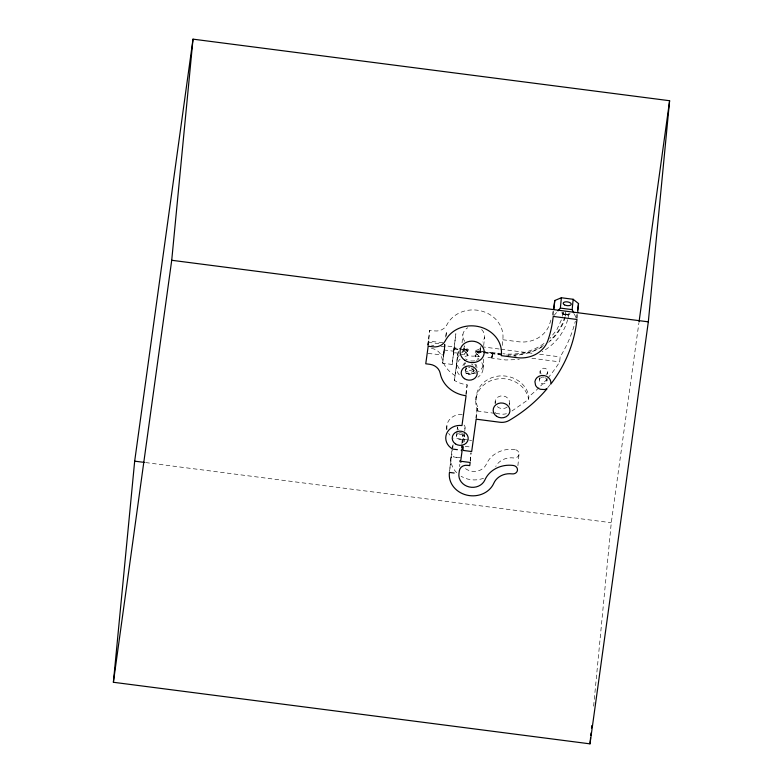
<?xml version="1.0" encoding="UTF-8"?>
<svg xmlns="http://www.w3.org/2000/svg" width="783" height="783" viewBox="0 0 783 783"><rect width="100%" height="100%" fill="white"/><g stroke="black" fill="none" stroke-linecap="round" stroke-linejoin="round"><path stroke-width="0.59" stroke-dasharray="3.92 2.94" d="M478.628 355.785L475.761 352.81L475.878 350.373A10.903 9.66 5.5 0 0 480.361 348.376L480.556 346.389M442.816 342.592L428.526 341.231M428.105 353.485L443.579 354.993M464.358 354.768L464.436 353.544L467.627 351.763L467.931 350.647C461.696 346.223 464.025 352.096 467.588 354.043C464.466 356.882 457.546 351.675 453.533 353.025L454.218 347.799L461.265 348.709M502.06 353.622L492.527 352.634L491.822 358.095L505.789 359.984L519.276 359.485M501.815 355.012L475.761 351.665C482.387 349.14 480.106 353.759 475.447 355.051L475.369 356.931A13.419 11.892 5.5 0 1 479.137 359.309M463.947 441.906C465.631 440.594 463.409 437.012 462.273 439.234L453.719 438.128M462.704 434.957L457.771 433.694M492.145 355.962L492.38 354.112M463.605 349.052L464.133 348.983M562.957 312.955C563.241 310.89 562.86 315.49 565.532 314.56C568.204 315.011 562.693 314.404 562.938 313.043M454.218 347.867L453.533 353.025M492.145 355.932C491.479 360.17 492.752 350.432 492.478 353.162M465.014 356.382A13.419 11.892 5.5 0 1 467.226 355.874L467.588 354.043M491.89 357.684L491.978 357.136M428.184 346.213L429.72 330.299L434.438 330.906A11.98 10.619 5.5 0 0 446.839 324.906A29.363 26.025 5.5 0 1 481.467 311.017A29.363 26.025 5.5 0 1 502.803 339.734L502.148 346.556M452.163 364.438L455.853 333.724L452.163 364.438L442.649 363.214L444.734 344.138M445.997 336.113L446.339 332.501L448.718 332.804M446.525 429.779L446.995 424.915M466.198 394.544L467.138 384.815A29.96 26.544 5.5 0 1 455.158 380.871L454.434 380.45L457.38 357.645A13.419 11.892 5.5 0 1 457.996 353.211L458.417 350.167L457.517 358.193L457.693 357.723A13.419 11.892 5.5 0 1 459.983 354.259M456.342 367.237L457.35 356.735M451.781 450.665L449.55 471.307L452.457 450.294M462.068 342.846L462.87 334.576M452.78 447.964L453.093 444.685M462.048 351.821L463.693 350.49L464.172 345.518M456.606 435.671L457.037 431.247M457.145 430.151L457.458 426.833M465.621 370.447L465.993 366.571M467.226 355.874L467.324 354.905M467.627 351.763L468.058 349.365A10.903 9.66 5.5 0 1 464.27 346.301L463.693 350.49M467.931 350.647L468.058 349.365M459.631 466.59L459.856 464.231M461.432 448.023L461.745 444.724M461.853 443.628L462.704 434.761M461.911 448.639L462.136 446.29M462.283 448.786L462.733 444.088M462.851 442.904L463.526 435.857L462.733 435.103M462.861 448.434L463.086 446.075M464.211 436.65L464.642 432.236M464.75 431.13L465.063 427.812M463.125 450.421L463.477 446.77M473.226 371.426L473.509 368.529M475.761 352.81L475.878 350.373M480.4 346.585L480.4 351.89L480.361 348.376M475.839 399.878L476.103 397.118M470.182 460.923L470.974 452.691M470.28 461.285L471.072 453.063M476.152 419.179L477.199 408.237L478.227 408.374A26.602 23.578 5.5 0 1 495.316 376.623A26.602 23.578 5.5 0 1 528.897 396.589L528.633 399.359L512.004 410.967M483.698 345.646L484.491 337.375M494.719 413.297L477.963 411.134L478.227 408.374M483.131 368.636L483.659 363.116M495.003 403.49L495.208 401.307M509.253 405.33L509.469 403.147M517.896 465.738L518.992 454.375A4.796 4.248 5.5 0 0 514.822 449.55M539.291 379.961L539.507 377.749M539.927 373.334L540.143 371.122M546.896 380.939L547.111 378.737M547.532 374.313L547.748 372.101M553.346 315.285L553.787 310.743M547.894 378.052A157.001 139.139 5.5 0 0 558.357 363.948L559.669 361.863L560.148 356.891A157.011 139.139 5.5 0 0 575.339 321.196M568.145 317.771L568.81 313.317M577.11 318.358L577.551 313.817M593.622 706.188L611.278 522.721L638.859 323.213M492.497 352.947L479.636 350.941M428.477 341.74L428.203 344.148M443.628 354.484L444.871 344.481M568.859 313.807L568.898 313.484M445.047 344.559L443.55 355.472M501.883 354.513L485.538 352.702M475.369 356.931L475.447 355.051M480.37 352.125L479.891 351.91M491.881 357.371L491.978 356.559M491.832 357.909L485.812 357.195M427.616 345.518L429.72 330.299M427.909 344.716L428.555 340.742M445.703 337.15L446.339 332.501M442.649 363.214L445.067 345.753L454.571 346.977M454.434 380.45L456.9 362.627A13.419 11.892 5.5 0 0 459.827 369.341M451.938 449.491L452.584 444.822M465.816 394.348L467.138 384.815M462.567 442.796L463.526 435.857M475.878 417.819L477.199 408.237M563.085 312.495L562.311 316.381M565.013 314.541L563.731 313.924M566.04 314.717L566.559 314.658M567.049 314.727L567.929 314.472L566.549 314.746L567.929 314.472M568.546 314.237L568.282 314.326M476.181 351.606L478.579 353.016M567.616 319.718C564.034 333.323 554.315 344.902 542.13 351.733M561.372 319.895L556.889 329.682L549.881 338.471M462.988 446.359L462.019 446.799M547.679 387.722L550.165 384.629M478.57 356.461L478.648 355.854M554.031 315.5L557.193 311.8M544.038 343.443C532.929 351.547 517.299 355.531 503.087 353.72M478.511 356.5L475.457 355.962M476.759 351.508L477.317 351.401M464.241 350.432L463.438 350.735L464.27 350.49M464.711 349.052L463.986 349.345M465.053 351.195L467.843 350.96L461.901 349.893M475.35 355.903L475.124 355.952A10.903 9.66 5.5 0 1 467.725 354.993L467.52 354.895M464.016 349.14L464.74 349.071M478.315 356.568L479.783 356.422M466.286 349.893L464.955 349.727M477.082 351.518L478.619 351.528M466.511 350.001L465.875 349.972L467.011 350.255M502.803 339.734L518.493 341.76A28.756 25.487 5.5 0 0 549.48 324.465A133.041 117.9 5.5 0 0 551.477 317.976M481.614 346.742L499.74 349.081M500.944 349.238L533.566 353.456M539.614 354.239L560.148 356.891M428.242 342.328L438.93 343.708M431.472 345.176L433.851 345.489M440.976 346.409L444.548 346.869M482.338 351.87L479.93 351.557L480.41 351.802M483.551 352.027L500.464 354.219M506.503 354.993L508.921 355.306M513.756 355.932L516.173 356.245M531.882 358.271L559.669 361.863M454.052 348.641L458.867 349.257M460.071 349.414L467.285 350.344M476.465 351.538L484.403 352.565M454.023 348.875L460.776 349.747M443.932 349.962L453.435 351.185M495.913 413.453L500.699 414.07A13.487 11.951 5.5 0 0 506.454 413.708M464.182 439.478L468.459 440.026M469.526 440.173L471.66 440.447M465.219 446.359L471.64 447.181M460.482 457.722L453.347 456.802L459.259 458.065M145.599 462.567L611.278 522.721M477.552 351.352L478.159 351.528L477.708 351.313M464.75 341.329L464.544 341.055A10.903 9.66 5.5 0 1 467.745 327.744M574.311 314.012L576.464 318.397M483.551 478.227A23.079 20.446 5.5 0 1 461.099 476.24M456.665 472.736A23.079 20.446 5.5 0 1 450.979 456.499M465.474 468.645A13.487 11.96 5.5 0 0 486.419 464.055A26.994 23.921 5.5 0 1 514.822 449.55M518.992 454.375A4.796 4.248 5.5 0 1 513.658 457.967A17.402 15.425 5.5 0 0 495.717 466.541M565.806 311.448A57.433 50.895 5.5 0 1 564.954 315.94M564.67 317.046A57.433 50.895 5.5 0 1 549.94 340.497M543.353 345.509A57.433 50.895 5.5 0 1 508.304 355.022M566.021 313.65A58.001 51.394 5.5 0 1 565.58 315.755M565.316 316.802A58.001 51.394 5.5 0 1 548.687 342.279M542.11 346.908A58.001 51.394 5.5 0 1 513.932 355.443M483.16 359.064A13.419 11.892 5.5 0 1 478.393 371.739M476.456 372.786A13.419 11.892 5.5 0 1 463.262 372.091M461.608 352.839A13.419 11.892 5.5 0 1 467.764 350.353M475.898 351.401A13.419 11.892 5.5 0 1 481.163 355.365M477.963 411.134A26.602 23.578 5.5 0 1 495.052 379.383A26.602 23.578 5.5 0 1 528.633 399.359M450.039 435.201A14.476 12.831 5.5 0 1 448.659 433.371M447.015 429.25A14.476 12.831 5.5 0 1 462.205 414.53M462.714 433.488A3.837 3.396 5.5 0 1 463.33 438.421A3.837 3.396 5.5 0 1 457.771 438.568A3.837 3.396 5.5 0 1 457.801 433.625M458.319 433.273A3.837 3.396 5.5 0 1 462.146 433.165M464.065 425.061A3.837 3.396 5.5 0 1 463.879 429.857M458.466 429.583A3.837 3.396 5.5 0 1 457.438 427.42M541.141 373.873A3.837 3.396 5.5 0 1 541.493 368.94A3.837 3.396 5.5 0 1 547.033 369.654A3.837 3.396 5.5 0 1 546.035 374.509M545.399 377.778A3.837 3.396 5.5 0 1 546.015 382.711A3.837 3.396 5.5 0 1 540.446 382.858A3.837 3.396 5.5 0 1 540.476 377.915M541.004 377.553A3.837 3.396 5.5 0 1 544.214 377.22M547.131 378.952A157.001 139.139 5.5 0 1 540.701 385.911M539.007 387.595A157.001 139.139 5.5 0 1 528.897 396.589M481.809 362.666A13.419 11.892 5.5 0 1 477.865 377.259M459.298 374.861A13.419 11.892 5.5 0 1 461.07 358.369M475.487 371.573A7.194 6.372 5.5 0 1 463.722 370.976M462.88 365.612A7.194 6.372 5.5 0 1 465.836 362.196M475.77 364.271A7.194 6.372 5.5 0 1 476.876 368.539M495.336 403.519A7.194 6.372 5.5 0 1 503.215 395.914A7.194 6.372 5.5 0 1 508.735 405.251M507.237 406.994A7.194 6.372 5.5 0 1 497.088 406.475M495.58 413.209A7.194 6.372 5.5 0 1 494.993 412.21M471.16 367.941A3.837 3.396 5.5 0 1 472.482 373.041A3.837 3.396 5.5 0 1 466.629 373.197A3.837 3.396 5.5 0 1 467.343 368.039M468.567 367.599A3.837 3.396 5.5 0 1 469.888 367.57M472.863 369.175A3.837 3.396 5.5 0 1 466.071 367.756M471.532 364.075A3.837 3.396 5.5 0 1 473.01 365.279M431.394 348.396A11.98 10.619 5.5 0 1 441.749 357.381A29.96 26.544 5.5 0 0 454.913 375.478M481.643 329.535A10.903 9.66 5.5 0 1 482.377 341.975M553.052 311.389A133.041 117.9 5.5 0 1 551.77 316.89M576.836 314.521A157.011 139.139 5.5 0 1 575.613 320.09M478.139 359.563A10.903 9.66 5.5 0 1 476.465 360.327M474.655 360.806A10.903 9.66 5.5 0 1 469.017 360.523M467.255 359.857A10.903 9.66 5.5 0 1 465.65 358.927M474.576 370.359A5.99 5.305 5.5 0 1 464.779 369.86M464.074 365.397A5.99 5.305 5.5 0 1 465.719 363.097M474.821 364.271A5.99 5.305 5.5 0 1 475.78 366.914M569.779 313.073A4.072 1.889 7.9 0 1 565.747 315.099A4.072 1.889 7.9 0 1 562.194 312.084M463.526 349.952L464.074 349.942L463.526 349.952M479.715 350.941L480.449 351.224L479.715 350.941"/><path stroke-width="1.17" d="M113.388 682.277L134.676 461.158L193.01 39.15L669.612 100.723L648.324 321.842L589.99 743.85L113.388 682.277L171.722 260.279L193.01 39.15M553.894 309.608L554.775 300.515L561.362 297.755L573.156 299.282L578.539 303.579L577.658 312.671M557.985 310.88L560.364 308.101L561.362 297.755M573.773 312.916L572.158 309.628L573.156 299.282M589.99 743.85L590.578 737.772M590.813 735.345L591.048 732.917M591.508 728.053L591.742 725.626M554.775 300.515L554.188 304.724A133.041 117.9 5.5 0 1 553.473 309.177M578.539 303.579L577.952 307.788A157.011 139.139 5.5 0 1 577.619 310.039M639.026 321.999L669.612 100.723M560.364 308.101L572.158 309.628M171.722 260.279L648.324 321.842M457.419 449.687L452.672 449.07A14.476 12.831 5.5 0 1 446.545 433.762A14.476 12.831 5.5 0 1 461.97 425.551L466.081 395.758A29.96 26.544 5.5 0 1 440.212 373.295A11.98 10.619 5.5 0 0 429.867 364.31L425.756 363.782L428.184 346.213L432.901 346.82A11.98 10.619 5.5 0 0 445.312 340.82A29.363 26.025 5.5 0 1 479.94 326.932A29.363 26.025 5.5 0 1 501.267 355.648L516.956 357.674A28.756 25.487 5.5 0 0 547.943 340.38A133.041 117.9 5.5 0 0 552.661 320.639L553.238 316.43L577.002 319.493L576.425 323.702A157.001 139.139 5.5 0 1 551.966 382.564L550.743 384.179A8.026 7.116 5.5 0 0 544.126 375.537A8.026 7.116 5.5 0 0 534.916 381.673L535.543 385.246A8.026 7.116 5.5 0 0 540.485 389.298L544.547 389.552L547.082 388.711L546.074 389.895A157.001 139.139 5.5 0 1 509.146 420.451A13.487 11.951 5.5 0 1 499.916 422.252L476.152 419.179L471.679 451.527L463.125 450.421C462.998 448.189 459.738 450.509 462.058 451.135L460.776 460.394C458.368 460.404 460.893 463.477 461.608 461.363L470.162 462.469L469.731 465.621L467.353 465.317A7.194 6.372 5.5 0 0 459.357 470.71L458.946 473.637A13.487 11.96 5.5 0 0 469.037 486.909A13.487 11.96 5.5 0 0 484.883 479.969A26.994 23.921 5.5 0 1 513.286 465.464A4.796 4.248 5.5 0 1 517.465 470.289A4.796 4.248 5.5 0 1 512.131 473.881A17.402 15.425 5.5 0 0 493.809 483.228A23.079 20.446 5.5 0 1 466.697 495.101A23.079 20.446 5.5 0 1 449.442 472.413L454.199 473.03M134.676 461.158L144.385 462.41M455.383 443.853A8.026 7.116 5.5 0 0 468.165 439.292A8.026 7.116 5.5 0 0 457.076 431.648A8.026 7.116 5.5 0 0 455.383 443.853M464.397 378.629A8.026 7.116 5.5 0 0 477.19 374.059A8.026 7.116 5.5 0 0 466.091 366.415A8.026 7.116 5.5 0 0 464.397 378.629M496.51 416.253A8.388 7.429 5.5 0 0 509.87 411.486A8.388 7.429 5.5 0 0 498.272 403.49A8.388 7.429 5.5 0 0 496.51 416.253M464.877 360.317A12.097 10.727 5.5 0 0 484.148 353.436A12.097 10.727 5.5 0 0 467.422 341.907A12.097 10.727 5.5 0 0 464.877 360.317M564.494 304.851A4.072 1.889 7.9 0 0 571.179 304.597A4.072 1.889 7.9 0 0 566.021 301.807A4.072 1.889 7.9 0 0 564.494 304.851"/></g></svg>
